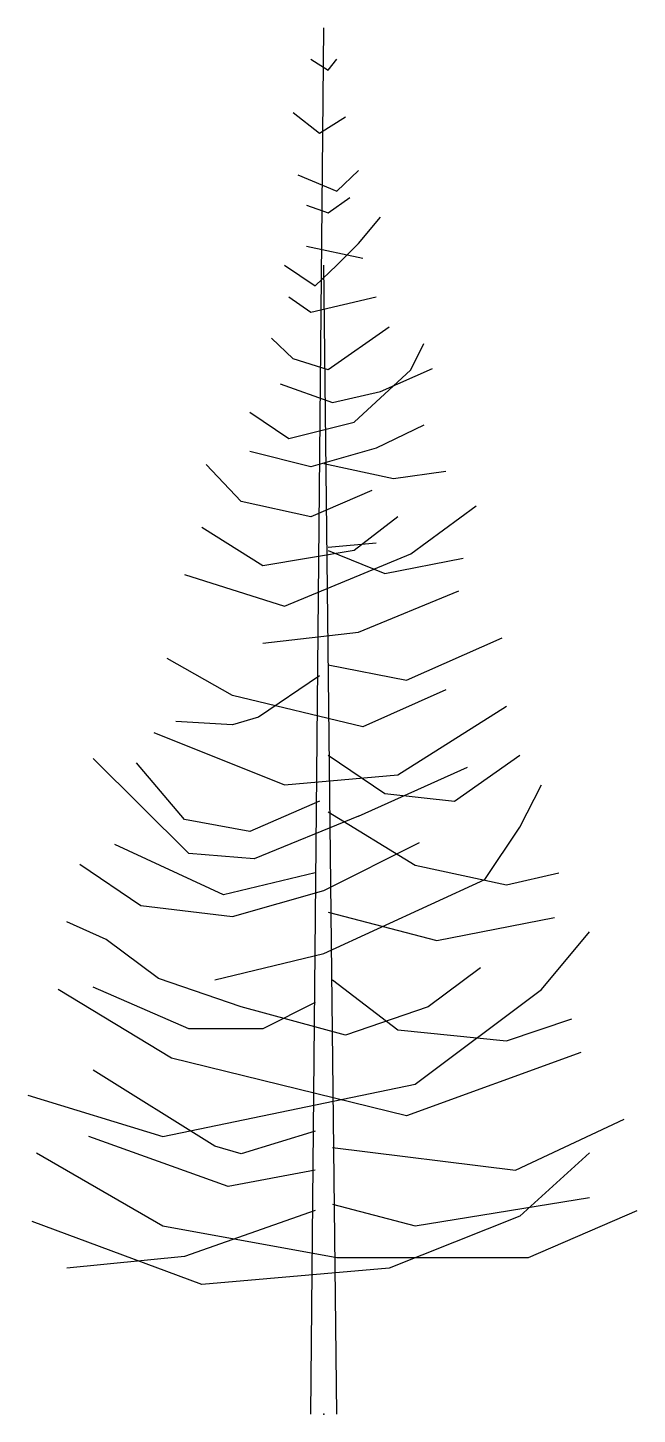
# Model space of a CAD drawing. Extents: x 316078 to 316516, y 71123 to 72118.
import ezdxf

# ---------------------------------------------------------------- set-up
doc = ezdxf.new("R2010")
doc.units = 0
doc.header["$MEASUREMENT"] = 0
doc.layers.get('0').update_dxf_attribs({"linetype": 'CONTINUOUS'})
doc.layers.add('FRAME', color=1, linetype='CONTINUOUS')

msp = doc.modelspace()

# ---------------------------------------------------------------- linework, layer by layer
at = {"color": 7, "linetype": 'CONTINUOUS'}
for p, q in [((316281.59, 71123.04), (316290.97, 72117.57)), ((316281.59, 72094.91), (316294.09, 72087.1)), ((316294.09, 72087.1), (316300.34, 72094.91)), ((316287.84, 72041.79), (316269.09, 72056.63)), ((316306.59, 72053.51), (316287.84, 72041.79)), ((316300.34, 72000.38), (316315.97, 72015.23)), ((316272.22, 72012.1), (316300.34, 72000.38)), ((316294.09, 71984.76), (316309.72, 71995.7)), ((316278.47, 71990.23), (316294.09, 71984.76)), ((316315.97, 71962.88), (316331.59, 71981.63)), ((316319.09, 71951.95), (316278.47, 71960.54)), ((316300.34, 71947.26), (316315.97, 71962.88)), ((316262.84, 71947.26), (316284.72, 71932.41)), ((316284.72, 71932.41), (316300.34, 71947.26)), ((316300.34, 71123.04), (316290.97, 71947.26)), ((316265.97, 71924.6), (316281.59, 71913.66)), ((316281.59, 71913.66), (316328.47, 71924.6)), ((316269.09, 71880.07), (316253.47, 71894.91)), ((316337.84, 71902.73), (316294.09, 71872.26)), ((316353.47, 71872.26), (316362.84, 71891.01)), ((316294.09, 71872.26), (316269.09, 71880.07)), ((316312.84, 71834.76), (316353.47, 71872.26)), ((316331.59, 71856.63), (316369.09, 71873.04)), ((316259.72, 71862.1), (316297.22, 71848.82)), ((316297.22, 71848.82), (316331.59, 71856.63)), ((316237.84, 71841.79), (316265.97, 71823.04)), ((316265.97, 71823.04), (316312.84, 71834.76)), ((316362.84, 71832.41), (316328.47, 71816.01)), ((316328.47, 71816.01), (316281.59, 71802.73)), ((316281.59, 71802.73), (316237.84, 71813.66)), ((316231.59, 71777.73), (316206.59, 71804.29)), ((316290.97, 71805.07), (316340.97, 71794.13)), ((316340.97, 71794.13), (316378.47, 71799.6)), ((316325.34, 71785.54), (316281.59, 71766.79)), ((316281.59, 71766.79), (316231.59, 71777.73)), ((316344.09, 71766.79), (316312.84, 71742.57)), ((316353.47, 71740.23), (316400.34, 71774.6)), ((316247.22, 71731.63), (316203.47, 71758.98)), ((316294.09, 71744.91), (316328.47, 71748.04)), ((316312.84, 71742.57), (316247.22, 71731.63)), ((316262.84, 71702.73), (316353.47, 71740.23)), ((316294.09, 71742.57), (316334.72, 71726.16)), ((316334.72, 71726.16), (316390.97, 71737.1)), ((316190.97, 71725.38), (316262.84, 71702.73)), ((316315.97, 71683.98), (316387.84, 71713.66)), ((316247.22, 71676.16), (316315.97, 71683.98)), ((316350.34, 71649.6), (316419.09, 71680.07)), ((316225.34, 71638.66), (316178.47, 71665.23)), ((316294.09, 71660.54), (316350.34, 71649.6)), ((316287.84, 71652.73), (316244.09, 71623.04)), ((316319.09, 71616.01), (316225.34, 71638.66)), ((316378.47, 71642.57), (316319.09, 71616.01)), ((316344.09, 71581.63), (316422.22, 71630.85)), ((316225.34, 71617.57), (316184.72, 71619.91)), ((316244.09, 71623.04), (316225.34, 71617.57)), ((316169.09, 71612.1), (316262.84, 71574.6)), ((316194.09, 71525.38), (316125.34, 71593.35)), ((316190.97, 71549.6), (316156.59, 71590.23)), ((316294.09, 71595.7), (316334.72, 71568.35)), ((316315.97, 71551.95), (316394.09, 71587.1)), ((316384.72, 71562.88), (316431.59, 71595.7)), ((316262.84, 71574.6), (316344.09, 71581.63)), ((316334.72, 71568.35), (316384.72, 71562.88)), ((316431.59, 71544.13), (316447.22, 71574.6)), ((316287.84, 71562.88), (316237.84, 71541.01)), ((316237.84, 71541.01), (316190.97, 71549.6)), ((316315.97, 71551.95), (316240.97, 71521.48)), ((316294.09, 71555.07), (316356.59, 71516.79)), ((316406.59, 71506.63), (316431.59, 71544.13)), ((316219.09, 71495.7), (316140.97, 71531.63)), ((316290.97, 71498.82), (316359.72, 71533.2)), ((316115.97, 71517.57), (316159.72, 71487.88)), ((316240.97, 71521.48), (316194.09, 71525.38)), ((316356.59, 71516.79), (316422.22, 71502.73)), ((316284.72, 71511.32), (316219.09, 71495.7)), ((316422.22, 71502.73), (316459.72, 71511.32)), ((316225.34, 71480.07), (316290.97, 71498.82)), ((316290.97, 71453.51), (316406.59, 71506.63)), ((316159.72, 71487.88), (316225.34, 71480.07)), ((316294.09, 71483.2), (316372.22, 71462.88)), ((316372.22, 71462.88), (316456.59, 71479.29)), ((316134.72, 71463.66), (316106.59, 71476.16)), ((316447.22, 71427.73), (316481.59, 71469.13)), ((316172.22, 71435.54), (316134.72, 71463.66)), ((316212.84, 71434.76), (316290.97, 71453.51)), ((316403.47, 71443.35), (316365.97, 71415.23)), ((316181.59, 71378.51), (316100.34, 71427.73)), ((316194.09, 71399.6), (316125.34, 71429.29)), ((316231.59, 71415.23), (316172.22, 71435.54)), ((316297.22, 71434.76), (316344.09, 71398.82)), ((316356.59, 71359.76), (316447.22, 71427.73)), ((316284.72, 71418.35), (316247.22, 71399.6)), ((316306.59, 71394.91), (316231.59, 71415.23)), ((316365.97, 71415.23), (316306.59, 71394.91)), ((316247.22, 71399.6), (316194.09, 71399.6)), ((316344.09, 71398.82), (316422.22, 71391.01)), ((316422.22, 71391.01), (316469.09, 71406.63)), ((316350.34, 71337.1), (316181.59, 71378.51)), ((316475.34, 71382.41), (316350.34, 71337.1)), ((316212.84, 71315.23), (316125.34, 71369.91)), ((316175.34, 71322.26), (316356.59, 71359.76)), ((316078.47, 71351.95), (316175.34, 71322.26)), ((316428.47, 71298.04), (316506.59, 71334.76)), ((316222.22, 71286.32), (316122.22, 71322.26)), ((316284.72, 71326.16), (316231.59, 71309.76)), ((316084.72, 71310.54), (316175.34, 71258.2)), ((316231.59, 71309.76), (316212.84, 71315.23)), ((316297.22, 71314.45), (316428.47, 71298.04)), ((316481.59, 71310.54), (316431.59, 71265.23)), ((316284.72, 71298.04), (316222.22, 71286.32)), ((316356.59, 71258.2), (316481.59, 71278.51)), ((316284.72, 71269.13), (316190.97, 71236.32)), ((316297.22, 71273.82), (316356.59, 71258.2)), ((316437.84, 71235.54), (316515.97, 71269.13)), ((316203.47, 71216.01), (316081.59, 71261.32)), ((316175.34, 71258.2), (316300.34, 71235.54)), ((316431.59, 71265.23), (316337.84, 71227.73)), ((316190.97, 71236.32), (316106.59, 71227.73)), ((316300.34, 71235.54), (316437.84, 71235.54)), ((316337.84, 71227.73), (316203.47, 71216.01))]:
    msp.add_line(p, q, dxfattribs=at)
at = {"layer": 'FRAME', "linetype": 'CONTINUOUS'}
msp.add_point((316290.97, 71123.04), dxfattribs=at)

doc.saveas('drawing.dxf')
